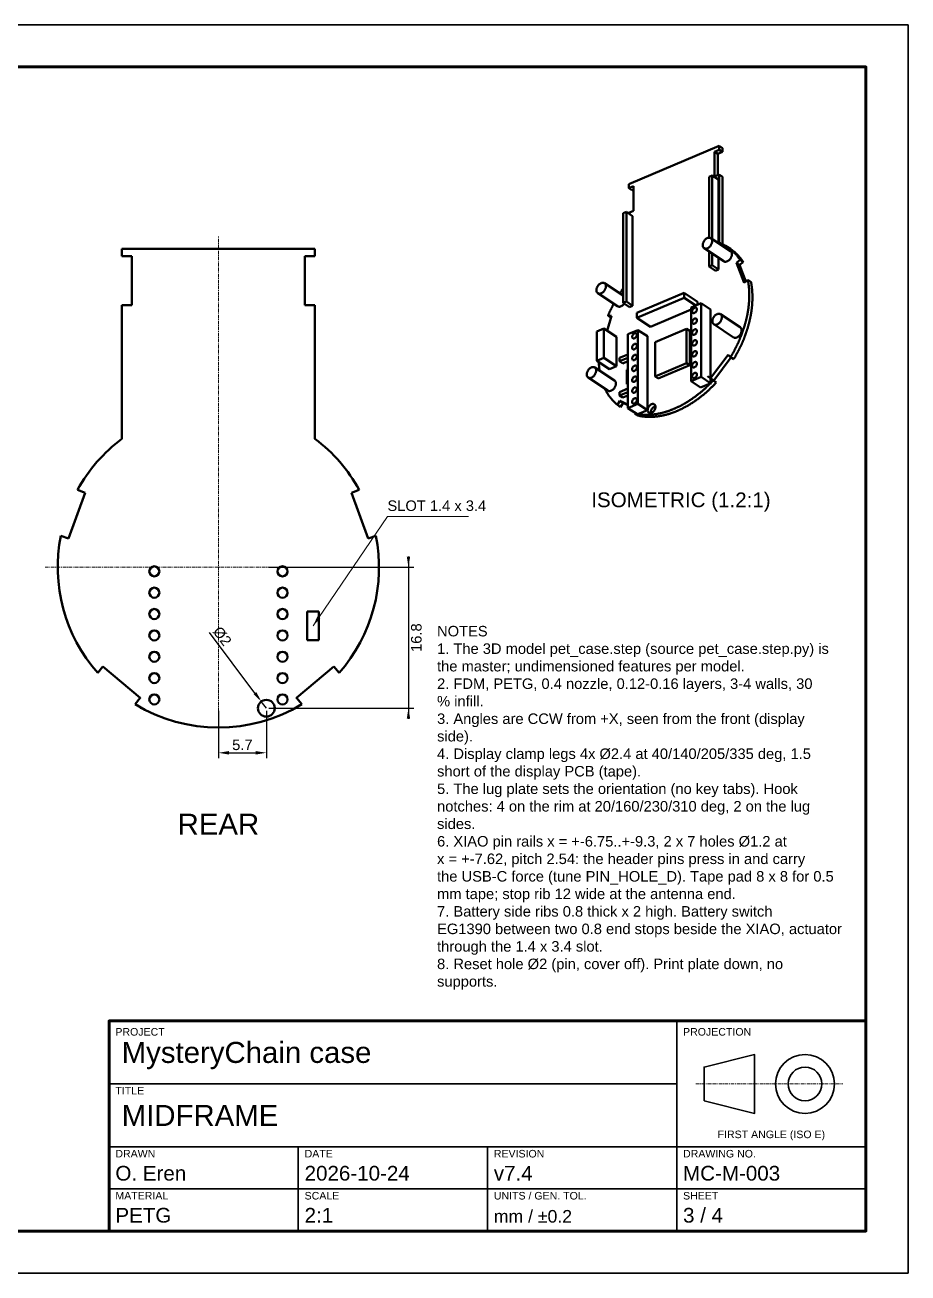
# Model space of a CAD drawing. Header units: millimetres. Extents: x 0 to 900, y 0 to 148.
# Drawn here: x 565 to 670, y 0 to 148.5 of the extents above; entities that cross this region are included whole.
import ezdxf
from ezdxf.enums import TextEntityAlignment as Align

# ---------------------------------------------------------------- set-up
doc = ezdxf.new("R2010")
doc.units = ezdxf.units.MM
doc.header["$LTSCALE"] = 0.125
doc.linetypes.add('CENTER', pattern=[5.08, 3.175, -0.635, 0.635, -0.635])
for name, color, linetype, lineweight in [('CENTER', 7, 'CENTER', 18), ('DIM', 7, 'Continuous', 18), ('FRAME', 7, 'Continuous', 70), ('TEXT', 7, 'Continuous', 25), ('TITLE', 7, 'Continuous', 35), ('VISIBLE', 7, 'Continuous', 50)]:
    doc.layers.add(name, color=color, linetype=linetype, lineweight=lineweight)
doc.styles.add('LiberationSans', font='LiberationSans-Regular.ttf')
doc.dimstyles.new('ISO', dxfattribs={"dimscale": 0.5, "dimtxt": 2.5, "dimasz": 2.5, "dimexe": 1.25, "dimexo": 0.625, "dimtad": 1, "dimdsep": 46, "dimtxsty": 'LiberationSans', "dimcen": 0, "dimazin": 3, "dimtfac": 1, "dimtmove": 0, "dimatfit": 3})

msp = doc.modelspace()

# ---------------------------------------------------------------- linework, layer by layer
at = {"layer": 'CENTER'}
for p, q in [((588, 63.4), (588, 123.38)), ((567.4, 84), (608.6, 84)), ((644.75, 22.5), (662.25, 22.5))]:
    msp.add_line(p, q, dxfattribs=at)
at = {"layer": 'DIM'}
for p, q in [((599.25, 77), (608.1, 90)), ((608.1, 90), (617.725, 90))]:
    msp.add_line(p, q, dxfattribs=at)
msp.add_solid([(599.25, 77), (599.781, 78.151), (600.126, 77.916)], dxfattribs=at)
at = {"layer": 'FRAME'}
for points in [[(465, 5), (665, 5), (665, 143.5), (465, 143.5)], [(575, 5), (665, 5), (665, 30), (575, 30)]]:
    msp.add_lwpolyline(points, close=True, dxfattribs=at)
at = {"layer": 'TITLE'}
for p, q in [((642.5, 15), (642.5, 30)), ((575, 22.5), (642.5, 22.5)), ((575, 15), (665, 15)), ((597.5, 5), (597.5, 15)), ((620, 5), (620, 15)), ((642.5, 5), (642.5, 15)), ((575, 10), (665, 10))]:
    msp.add_line(p, q, dxfattribs=at)
for points in [[(460, 0), (670, 0), (670, 148.5), (460, 148.5)], [(645.75, 20.5), (645.75, 24.5), (651.75, 26), (651.75, 19)]]:
    msp.add_lwpolyline(points, close=True, dxfattribs=at)
for radius in [3.5, 2]:
    msp.add_circle((657.75, 22.5), radius, dxfattribs=at)
at = {"layer": 'VISIBLE'}
for p, q in [((636.797, 129.542), (647.554, 134.102)), ((647.554, 133.644), (647.554, 134.102)), ((647.929, 133.854), (647.554, 134.102)), ((647.929, 133.396), (647.929, 133.854)), ((647.554, 133.644), (646.992, 133.406)), ((646.992, 130.454), (646.992, 133.406)), ((647.367, 133.157), (646.992, 133.406)), ((647.929, 133.396), (647.367, 133.157)), ((647.367, 130.613), (647.367, 133.157)), ((647.929, 133.396), (647.554, 133.644)), ((647.554, 130.692), (646.992, 130.454)), ((647.554, 122.594), (647.554, 130.692)), ((647.929, 130.444), (647.554, 130.692)), ((636.797, 129.084), (636.797, 129.542)), ((636.797, 129.084), (637.359, 129.323)), ((637.359, 129.323), (637.359, 126.371)), ((646.345, 130.434), (646.72, 130.593)), ((646.345, 123.19), (646.345, 130.434)), ((646.72, 123.018), (646.72, 130.593)), ((647.47, 130.097), (646.72, 130.593)), ((647.47, 122.521), (647.47, 130.097)), ((647.929, 122.429), (647.929, 130.444)), ((636.797, 129.084), (637.172, 128.836)), ((637.172, 128.836), (637.359, 128.916)), ((636.131, 126.105), (636.506, 126.264)), ((636.506, 115.578), (636.506, 126.264)), ((637.256, 125.768), (636.506, 126.264)), ((636.797, 126.133), (637.359, 126.371)), ((636.131, 115.419), (636.131, 126.105)), ((636.797, 126.072), (636.797, 126.133)), ((637.256, 115.082), (637.256, 125.768)), ((599.48, 121.88), (576.52, 121.88)), ((576.52, 120.98), (576.52, 121.88)), ((599.48, 120.98), (599.48, 121.88)), ((648.095, 120.38), (645.748, 121.934)), ((648.89, 121.581), (646.543, 123.135)), ((648.878, 121.853), (648.503, 122.101)), ((576.52, 120.98), (577.72, 120.98)), ((577.72, 115.18), (577.72, 120.98)), ((598.28, 120.98), (598.28, 115.18)), ((599.48, 120.98), (598.28, 120.98)), ((646.345, 119.748), (646.345, 121.539)), ((646.72, 119.907), (646.72, 121.29)), ((647.47, 119.411), (647.47, 120.794)), ((650.022, 120.544), (649.591, 120.191)), ((650.397, 120.296), (649.966, 119.943)), ((650.397, 120.296), (650.022, 120.544)), ((646.345, 119.748), (646.72, 119.907)), ((647.095, 119.252), (646.345, 119.748)), ((647.47, 119.411), (646.72, 119.907)), ((647.47, 119.411), (647.095, 119.252)), ((650.521, 117.812), (649.591, 120.191)), ((649.966, 119.943), (649.591, 120.191)), ((650.731, 117.984), (649.966, 119.943)), ((636.131, 116.308), (633.91, 117.78)), ((650.952, 118.165), (650.521, 117.812)), ((651.327, 117.917), (650.952, 118.165)), ((635.461, 115.025), (633.115, 116.579)), ((637.749, 114.246), (643.371, 116.629)), ((637.749, 113.661), (643.371, 116.044)), ((643.371, 116.044), (643.371, 116.629)), ((644.987, 115.559), (643.371, 116.629)), ((644.767, 115.119), (643.371, 116.044)), ((576.52, 115.18), (577.72, 115.18)), ((576.52, 99.265), (576.52, 115.18)), ((599.48, 115.18), (598.28, 115.18)), ((599.48, 99.265), (599.48, 115.18)), ((636.131, 115.419), (636.506, 115.578)), ((636.881, 114.923), (636.131, 115.419)), ((637.256, 115.082), (636.506, 115.578)), ((637.256, 115.082), (636.881, 114.923)), ((644.21, 114.645), (639.364, 112.591)), ((644.21, 114.883), (645.404, 115.389)), ((644.21, 106.11), (644.21, 114.883)), ((644.987, 115.212), (644.987, 115.559)), ((646.533, 114.642), (645.404, 115.389)), ((645.404, 106.617), (645.404, 115.389)), ((646.533, 106.473), (646.533, 114.642)), ((634.759, 113.905), (634.232, 112.107)), ((634.329, 113.893), (634.759, 113.905)), ((634.686, 113.656), (634.329, 113.893)), ((637.749, 113.661), (637.749, 114.246)), ((639.364, 112.591), (637.749, 113.661)), ((649.251, 111.328), (646.905, 112.882)), ((650.046, 112.529), (647.7, 114.083)), ((632.983, 112.011), (633.834, 112.371)), ((632.983, 108.55), (632.983, 112.011)), ((633.834, 108.911), (633.834, 112.371)), ((635.335, 111.377), (633.834, 112.371)), ((635.335, 107.917), (635.335, 111.377)), ((636.69, 111.696), (637.885, 112.202)), ((636.69, 102.923), (636.69, 111.696)), ((637.885, 103.429), (637.885, 112.202)), ((639.013, 111.455), (637.885, 112.202)), ((639.013, 102.682), (639.013, 111.455)), ((639.923, 110.761), (643.671, 112.35)), ((643.671, 108.279), (643.671, 112.35)), ((644.049, 112.099), (643.671, 112.35)), ((644.049, 108.028), (644.049, 112.099)), ((639.923, 106.69), (639.923, 110.761)), ((632.983, 108.55), (633.834, 108.911)), ((634.484, 107.556), (632.983, 108.55)), ((635.335, 107.917), (633.834, 108.911)), ((635.71, 108.89), (636.69, 109.305)), ((635.71, 108.483), (636.69, 108.898)), ((635.71, 108.483), (635.71, 108.89)), ((636.085, 108.234), (635.71, 108.483)), ((636.69, 108.491), (636.085, 108.234)), ((646.533, 106.473), (648.607, 109.243)), ((646.9, 106.215), (648.951, 108.954)), ((648.902, 108.986), (648.607, 109.243)), ((649.277, 108.738), (648.902, 108.986)), ((635.1, 106.194), (632.753, 107.748)), ((635.335, 107.917), (634.484, 107.556)), ((636.69, 107.524), (636.577, 107.476)), ((636.577, 105.746), (636.577, 107.476)), ((636.69, 107.401), (636.577, 107.476)), ((639.923, 106.69), (643.671, 108.279)), ((644.049, 108.028), (640.301, 106.439)), ((644.049, 108.028), (643.671, 108.279)), ((634.304, 104.993), (631.958, 106.547)), ((636.69, 105.794), (636.577, 105.746)), ((640.301, 106.439), (639.923, 106.69)), ((644.21, 106.11), (645.404, 106.617)), ((645.338, 105.363), (644.21, 106.11)), ((646.476, 105.845), (645.338, 105.363)), ((646.57, 105.845), (645.404, 106.617)), ((646.158, 106.722), (646.533, 106.473)), ((646.158, 106.722), (646.158, 106.705)), ((646.9, 106.215), (646.158, 106.707)), ((646.533, 106.457), (646.158, 106.705)), ((646.513, 105.82), (646.476, 105.845)), ((646.513, 105.82), (646.57, 105.845)), ((646.533, 105.904), (646.533, 106.457)), ((646.82, 106.207), (646.533, 106.457)), ((646.57, 105.879), (646.533, 105.904)), ((646.57, 105.845), (646.57, 105.879)), ((647.195, 105.959), (646.82, 106.207)), ((647.195, 105.959), (646.9, 106.215)), ((635.71, 104.819), (636.69, 105.234)), ((635.71, 104.412), (636.69, 104.827)), ((635.71, 104.412), (635.71, 104.819)), ((636.085, 104.163), (635.71, 104.412)), ((636.69, 104.42), (636.085, 104.163)), ((635.449, 103.285), (635.744, 103.791)), ((635.824, 103.036), (635.449, 103.285)), ((635.744, 103.791), (636.69, 103.33)), ((636.119, 103.543), (635.744, 103.791)), ((635.824, 103.036), (636.119, 103.543)), ((636.119, 103.543), (636.69, 103.264)), ((636.69, 102.923), (637.885, 103.429)), ((637.856, 102.151), (636.69, 102.923)), ((639.013, 102.682), (637.875, 102.2)), ((639.013, 102.682), (637.885, 103.429)), ((637.531, 102.27), (637.571, 102.339)), ((637.906, 102.022), (637.531, 102.27)), ((637.856, 102.151), (637.912, 102.175)), ((637.912, 102.175), (637.875, 102.2)), ((570.188, 87.397), (572.171, 92.847)), ((571.252, 93.182), (572.171, 92.847)), ((604.748, 93.182), (603.829, 92.847)), ((603.829, 92.847), (605.812, 87.397)), ((569.268, 87.732), (570.188, 87.397)), ((606.732, 87.732), (605.812, 87.397)), ((598.55, 75.3), (598.55, 78.7)), ((598.55, 78.7), (599.95, 78.7)), ((599.95, 75.3), (599.95, 78.7)), ((598.55, 75.3), (599.95, 75.3)), ((573.644, 71.402), (574.273, 72.152)), ((578.716, 68.424), (574.273, 72.152)), ((601.727, 72.152), (597.284, 68.424)), ((602.356, 71.402), (601.727, 72.152)), ((578.087, 67.674), (578.716, 68.424)), ((578.7, 68.437), (578.7, 68.405)), ((597.913, 67.674), (597.284, 68.424)), ((597.3, 68.437), (597.3, 68.405)), ((578.7, 67.25), (578.7, 67.317)), ((578.821, 67.25), (578.7, 67.25)), ((597.3, 67.25), (597.179, 67.25)), ((597.3, 67.25), (597.3, 67.317))]:
    msp.add_line(p, q, dxfattribs=at)
for points in [[(646.543, 123.135), (646.489, 123.163), (646.431, 123.181), (646.37, 123.189), (646.309, 123.188), (646.249, 123.178), (646.19, 123.162), (646.133, 123.139), (646.078, 123.112), (646.026, 123.08), (645.976, 123.044), (645.928, 123.005), (645.884, 122.963), (645.842, 122.919), (645.802, 122.872), (645.766, 122.823), (645.732, 122.772), (645.701, 122.719), (645.673, 122.664), (645.648, 122.608), (645.627, 122.551), (645.61, 122.492), (645.597, 122.432), (645.588, 122.371), (645.584, 122.31), (645.585, 122.249), (645.593, 122.188), (645.608, 122.129), (645.63, 122.072), (645.661, 122.019), (645.701, 121.972), (645.748, 121.934)], [(645.748, 121.934), (645.803, 121.905), (645.862, 121.887), (645.923, 121.879), (645.985, 121.881), (646.046, 121.891), (646.105, 121.908), (646.163, 121.931), (646.218, 121.959), (646.271, 121.992), (646.321, 122.028), (646.368, 122.068), (646.413, 122.11), (646.455, 122.156), (646.495, 122.203), (646.531, 122.253), (646.565, 122.305), (646.596, 122.359), (646.623, 122.414), (646.647, 122.471), (646.668, 122.529), (646.685, 122.589), (646.697, 122.649), (646.705, 122.711), (646.708, 122.773)], [(646.708, 122.773), (646.706, 122.824), (646.699, 122.876), (646.688, 122.926), (646.671, 122.975), (646.648, 123.022), (646.619, 123.064), (646.584, 123.103), (646.543, 123.135)], [(647.554, 122.594), (647.613, 122.57), (647.671, 122.546), (647.729, 122.521), (647.786, 122.496), (647.844, 122.47), (647.901, 122.443), (647.957, 122.415), (648.014, 122.387), (648.07, 122.358), (648.125, 122.328), (648.18, 122.298), (648.235, 122.266), (648.29, 122.235), (648.344, 122.202), (648.397, 122.169), (648.45, 122.135), (648.503, 122.101)], [(648.503, 122.101), (648.554, 122.067), (648.604, 122.032), (648.653, 121.997), (648.703, 121.962), (648.752, 121.925), (648.8, 121.888), (648.848, 121.851), (648.895, 121.813), (648.942, 121.774), (648.989, 121.735), (649.035, 121.695), (649.081, 121.655), (649.126, 121.614), (649.17, 121.573), (649.215, 121.531), (649.258, 121.488), (649.301, 121.446), (649.344, 121.402), (649.386, 121.358), (649.428, 121.314), (649.469, 121.269), (649.51, 121.224), (649.55, 121.178), (649.589, 121.132), (649.628, 121.085), (649.667, 121.038), (649.705, 120.99), (649.742, 120.942), (649.779, 120.894), (649.815, 120.845), (649.851, 120.796), (649.886, 120.746), (649.921, 120.696), (649.955, 120.646), (649.989, 120.595), (650.022, 120.544)], [(650.397, 120.296), (650.364, 120.347), (650.33, 120.398), (650.296, 120.448), (650.261, 120.498), (650.226, 120.548), (650.19, 120.597), (650.154, 120.646), (650.117, 120.694), (650.079, 120.742), (650.041, 120.79), (650.003, 120.837), (649.964, 120.883), (649.924, 120.93), (649.884, 120.975), (649.844, 121.021), (649.803, 121.066), (649.761, 121.11), (649.719, 121.154), (649.676, 121.197), (649.633, 121.24), (649.589, 121.283), (649.545, 121.325), (649.501, 121.366), (649.455, 121.407), (649.41, 121.447), (649.364, 121.487), (649.317, 121.526), (649.27, 121.565), (649.223, 121.603), (649.175, 121.64), (649.126, 121.677), (649.078, 121.713), (649.028, 121.749), (648.979, 121.784), (648.928, 121.819), (648.878, 121.853)], [(648.095, 120.38), (648.149, 120.351), (648.208, 120.333), (648.27, 120.325), (648.331, 120.327), (648.392, 120.337), (648.452, 120.354), (648.509, 120.377), (648.564, 120.405), (648.617, 120.438), (648.667, 120.474), (648.715, 120.514), (648.759, 120.556), (648.802, 120.602), (648.841, 120.649), (648.878, 120.699), (648.911, 120.751), (648.942, 120.805), (648.97, 120.86), (648.994, 120.917), (649.014, 120.975), (649.031, 121.035), (649.044, 121.095), (649.052, 121.157), (649.054, 121.219)], [(649.054, 121.219), (649.052, 121.27), (649.046, 121.322), (649.034, 121.372), (649.017, 121.421), (648.994, 121.468), (648.965, 121.511), (648.93, 121.549), (648.89, 121.581)], [(633.91, 117.78), (633.856, 117.809), (633.797, 117.827), (633.737, 117.835), (633.675, 117.833), (633.615, 117.823), (633.556, 117.807), (633.499, 117.784), (633.444, 117.757), (633.392, 117.725), (633.342, 117.689), (633.295, 117.65), (633.25, 117.609), (633.208, 117.564), (633.169, 117.517), (633.132, 117.468), (633.098, 117.417), (633.067, 117.364), (633.039, 117.31), (633.015, 117.253), (632.994, 117.196), (632.976, 117.137), (632.963, 117.077), (632.954, 117.017), (632.95, 116.956), (632.952, 116.894), (632.96, 116.834), (632.974, 116.774), (632.997, 116.717), (633.028, 116.664), (633.067, 116.618), (633.115, 116.579)], [(633.115, 116.579), (633.169, 116.55), (633.228, 116.532), (633.29, 116.524), (633.351, 116.526), (633.412, 116.536), (633.472, 116.553), (633.529, 116.576), (633.584, 116.604), (633.637, 116.637), (633.687, 116.673), (633.735, 116.713), (633.779, 116.756), (633.822, 116.801), (633.861, 116.848), (633.898, 116.898), (633.931, 116.95), (633.962, 117.004), (633.99, 117.059), (634.014, 117.116), (634.034, 117.175), (634.051, 117.234), (634.064, 117.295), (634.072, 117.356), (634.074, 117.418)], [(634.074, 117.418), (634.072, 117.47), (634.066, 117.521), (634.054, 117.571), (634.037, 117.62), (634.015, 117.667), (633.986, 117.71), (633.95, 117.748), (633.91, 117.78)], [(650.952, 118.165), (650.963, 118.106), (650.974, 118.047), (650.985, 117.988), (650.995, 117.929), (651.005, 117.869), (651.014, 117.81), (651.023, 117.751), (651.032, 117.691), (651.04, 117.632), (651.048, 117.572), (651.055, 117.513), (651.062, 117.453), (651.069, 117.393), (651.075, 117.334), (651.081, 117.274), (651.086, 117.214), (651.092, 117.154), (651.096, 117.094), (651.101, 117.034), (651.105, 116.974), (651.108, 116.914), (651.111, 116.854), (651.114, 116.794), (651.117, 116.734), (651.119, 116.674), (651.121, 116.614), (651.122, 116.554), (651.123, 116.494), (651.124, 116.434), (651.124, 116.374), (651.124, 116.314), (651.124, 116.254), (651.123, 116.194), (651.122, 116.134), (651.121, 116.074), (651.119, 116.014), (651.117, 115.954), (651.115, 115.894), (651.112, 115.834), (651.109, 115.774), (651.106, 115.714), (651.102, 115.654), (651.099, 115.594), (651.094, 115.534), (651.09, 115.474), (651.085, 115.414), (651.08, 115.354), (651.074, 115.295), (651.069, 115.235), (651.063, 115.175), (651.056, 115.115), (651.05, 115.056), (651.043, 114.996), (651.035, 114.936), (651.028, 114.877), (651.02, 114.817), (651.012, 114.758), (651.004, 114.698), (650.995, 114.639), (650.986, 114.579), (650.977, 114.52), (650.967, 114.461), (650.958, 114.402), (650.947, 114.342), (650.937, 114.283), (650.927, 114.224), (650.916, 114.165), (650.905, 114.106), (650.893, 114.047), (650.881, 113.988), (650.87, 113.929), (650.857, 113.87), (650.845, 113.812), (650.832, 113.753), (650.819, 113.694), (650.806, 113.636), (650.793, 113.577), (650.779, 113.519), (650.765, 113.46), (650.751, 113.402), (650.736, 113.344), (650.721, 113.285), (650.706, 113.227), (650.691, 113.169), (650.676, 113.111), (650.66, 113.053), (650.644, 112.995), (650.628, 112.937), (650.612, 112.88), (650.595, 112.822), (650.578, 112.764), (650.561, 112.707), (650.544, 112.649), (650.526, 112.592), (650.508, 112.534), (650.49, 112.477), (650.472, 112.42), (650.453, 112.363), (650.435, 112.306), (650.416, 112.249), (650.397, 112.192), (650.377, 112.135), (650.358, 112.078), (650.338, 112.021), (650.318, 111.965), (650.297, 111.908), (650.277, 111.852), (650.256, 111.796), (650.235, 111.739), (650.214, 111.683), (650.193, 111.627), (650.171, 111.571), (650.149, 111.515), (650.127, 111.459), (650.105, 111.403), (650.083, 111.347), (650.06, 111.292), (650.037, 111.236), (650.014, 111.181), (649.991, 111.125), (649.968, 111.07), (649.944, 111.015), (649.92, 110.96), (649.896, 110.905), (649.872, 110.85), (649.848, 110.795), (649.823, 110.74), (649.798, 110.685), (649.773, 110.631), (649.748, 110.576), (649.722, 110.522), (649.697, 110.468), (649.671, 110.413), (649.645, 110.359), (649.619, 110.305), (649.592, 110.251), (649.566, 110.197), (649.539, 110.144), (649.512, 110.09), (649.485, 110.036), (649.457, 109.983), (649.43, 109.93), (649.402, 109.876), (649.374, 109.823), (649.346, 109.77), (649.317, 109.717), (649.289, 109.664), (649.26, 109.612), (649.231, 109.559), (649.202, 109.506), (649.173, 109.454), (649.144, 109.402), (649.114, 109.349), (649.084, 109.297), (649.054, 109.245), (649.024, 109.193), (648.994, 109.141), (648.963, 109.09), (648.933, 109.038), (648.902, 108.986)], [(649.277, 108.738), (649.307, 108.79), (649.338, 108.841), (649.369, 108.893), (649.399, 108.945), (649.429, 108.997), (649.459, 109.049), (649.489, 109.101), (649.518, 109.153), (649.548, 109.206), (649.577, 109.258), (649.606, 109.311), (649.635, 109.363), (649.664, 109.416), (649.692, 109.469), (649.721, 109.522), (649.749, 109.575), (649.777, 109.628), (649.804, 109.681), (649.832, 109.735), (649.859, 109.788), (649.887, 109.842), (649.914, 109.895), (649.94, 109.949), (649.967, 110.003), (649.993, 110.057), (650.02, 110.111), (650.046, 110.165), (650.071, 110.219), (650.097, 110.274), (650.123, 110.328), (650.148, 110.383), (650.173, 110.437), (650.198, 110.492), (650.222, 110.547), (650.247, 110.601), (650.271, 110.656), (650.295, 110.711), (650.319, 110.767), (650.343, 110.822), (650.366, 110.877), (650.389, 110.932), (650.412, 110.988), (650.435, 111.044), (650.458, 111.099), (650.48, 111.155), (650.502, 111.211), (650.524, 111.267), (650.546, 111.323), (650.568, 111.379), (650.589, 111.435), (650.61, 111.491), (650.631, 111.547), (650.652, 111.604), (650.672, 111.66), (650.692, 111.717), (650.713, 111.773), (650.732, 111.83), (650.752, 111.887), (650.771, 111.944), (650.791, 112), (650.81, 112.057), (650.828, 112.115), (650.847, 112.172), (650.865, 112.229), (650.883, 112.286), (650.901, 112.344), (650.918, 112.401), (650.936, 112.458), (650.953, 112.516), (650.97, 112.574), (650.986, 112.631), (651.003, 112.689), (651.019, 112.747), (651.035, 112.805), (651.051, 112.863), (651.066, 112.921), (651.081, 112.979), (651.096, 113.037), (651.111, 113.095), (651.125, 113.154), (651.14, 113.212), (651.154, 113.27), (651.167, 113.329), (651.181, 113.387), (651.194, 113.446), (651.207, 113.505), (651.22, 113.563), (651.232, 113.622), (651.244, 113.681), (651.256, 113.74), (651.268, 113.799), (651.279, 113.858), (651.291, 113.917), (651.301, 113.976), (651.312, 114.035), (651.322, 114.094), (651.332, 114.153), (651.342, 114.213), (651.352, 114.272), (651.361, 114.331), (651.37, 114.391), (651.378, 114.45), (651.387, 114.51), (651.395, 114.569), (651.403, 114.629), (651.41, 114.688), (651.418, 114.748), (651.424, 114.807), (651.431, 114.867), (651.437, 114.927), (651.443, 114.987), (651.449, 115.046), (651.455, 115.106), (651.46, 115.166), (651.465, 115.226), (651.469, 115.286), (651.473, 115.346), (651.477, 115.406), (651.481, 115.466), (651.484, 115.526), (651.487, 115.586), (651.49, 115.646), (651.492, 115.706), (651.494, 115.766), (651.496, 115.826), (651.497, 115.886), (651.498, 115.946), (651.499, 116.006), (651.499, 116.066), (651.499, 116.126), (651.499, 116.186), (651.498, 116.246), (651.497, 116.306), (651.495, 116.366), (651.494, 116.426), (651.491, 116.486), (651.489, 116.546), (651.486, 116.606), (651.483, 116.666), (651.479, 116.726), (651.475, 116.786), (651.471, 116.846), (651.466, 116.906), (651.461, 116.966), (651.456, 117.025), (651.45, 117.085), (651.444, 117.145), (651.437, 117.205), (651.43, 117.264), (651.423, 117.324), (651.415, 117.384), (651.407, 117.443), (651.398, 117.502), (651.389, 117.562), (651.38, 117.621), (651.37, 117.68), (651.36, 117.74), (651.349, 117.799), (651.338, 117.858), (651.327, 117.917)], [(635.738, 116.569), (635.773, 116.623), (635.808, 116.676), (635.843, 116.73), (635.878, 116.783), (635.914, 116.836), (635.95, 116.889), (635.986, 116.942), (636.022, 116.995), (636.058, 117.047), (636.095, 117.1), (636.131, 117.152)], [(634.329, 113.893), (634.352, 113.949), (634.376, 114.005), (634.4, 114.061), (634.424, 114.117), (634.448, 114.173), (634.473, 114.229), (634.498, 114.285), (634.523, 114.34), (634.548, 114.396), (634.573, 114.452), (634.599, 114.507), (634.625, 114.562), (634.651, 114.617), (634.677, 114.672), (634.703, 114.727), (634.73, 114.782), (634.757, 114.837), (634.784, 114.892), (634.811, 114.946), (634.838, 115.001), (634.866, 115.055), (634.894, 115.11), (634.922, 115.164), (634.95, 115.218), (634.979, 115.272), (635.007, 115.326)], [(635.461, 115.025), (635.516, 114.996), (635.575, 114.978), (635.636, 114.971), (635.698, 114.972), (635.759, 114.982), (635.818, 114.999), (635.876, 115.022), (635.931, 115.051), (635.983, 115.083), (636.034, 115.119), (636.081, 115.159), (636.126, 115.202), (636.168, 115.247), (636.208, 115.295), (636.244, 115.345)], [(644.816, 114.847), (644.758, 114.871), (644.695, 114.873), (644.633, 114.859), (644.576, 114.832), (644.524, 114.796), (644.478, 114.753), (644.437, 114.704), (644.402, 114.652), (644.373, 114.595), (644.352, 114.536), (644.339, 114.474), (644.337, 114.411), (644.347, 114.348), (644.374, 114.291), (644.419, 114.247)], [(644.419, 114.247), (644.475, 114.223), (644.537, 114.22), (644.597, 114.234), (644.653, 114.259), (644.705, 114.294), (644.751, 114.335), (644.792, 114.381), (644.827, 114.432), (644.856, 114.487), (644.878, 114.544), (644.893, 114.605), (644.898, 114.666)], [(644.898, 114.666), (644.897, 114.692), (644.894, 114.718), (644.888, 114.743), (644.88, 114.767), (644.868, 114.791), (644.854, 114.812), (644.836, 114.831), (644.816, 114.847)], [(644.816, 113.555), (644.758, 113.578), (644.695, 113.581), (644.633, 113.566), (644.576, 113.539), (644.524, 113.503), (644.478, 113.46), (644.437, 113.412), (644.402, 113.359), (644.373, 113.303), (644.352, 113.243), (644.339, 113.181), (644.337, 113.118), (644.347, 113.056), (644.374, 112.999), (644.419, 112.954)], [(644.419, 112.954), (644.475, 112.931), (644.537, 112.928), (644.597, 112.941), (644.653, 112.967), (644.705, 113.001), (644.751, 113.042), (644.792, 113.089), (644.827, 113.14), (644.856, 113.194), (644.878, 113.252), (644.893, 113.312), (644.898, 113.374)], [(644.898, 113.374), (644.897, 113.399), (644.894, 113.425), (644.888, 113.45), (644.88, 113.475), (644.868, 113.498), (644.854, 113.52), (644.836, 113.539), (644.816, 113.555)], [(647.7, 114.083), (647.646, 114.112), (647.588, 114.13), (647.527, 114.138), (647.466, 114.136), (647.405, 114.127), (647.346, 114.11), (647.289, 114.087), (647.234, 114.06), (647.182, 114.028), (647.132, 113.993), (647.085, 113.954), (647.04, 113.912), (646.998, 113.867), (646.959, 113.82), (646.922, 113.771), (646.888, 113.72), (646.857, 113.667), (646.83, 113.613), (646.805, 113.557), (646.784, 113.499), (646.767, 113.44), (646.753, 113.38), (646.744, 113.32), (646.74, 113.259), (646.742, 113.197), (646.75, 113.137), (646.764, 113.077), (646.787, 113.02), (646.818, 112.968), (646.857, 112.921), (646.905, 112.882)], [(646.905, 112.882), (646.959, 112.853), (647.019, 112.835), (647.08, 112.828), (647.142, 112.829), (647.203, 112.839), (647.262, 112.856), (647.319, 112.879), (647.375, 112.908), (647.427, 112.94), (647.477, 112.976), (647.525, 113.016), (647.57, 113.059), (647.612, 113.104), (647.651, 113.152), (647.688, 113.201), (647.722, 113.253), (647.752, 113.307), (647.78, 113.362), (647.804, 113.419), (647.825, 113.478), (647.841, 113.537), (647.854, 113.598), (647.862, 113.659), (647.865, 113.721)], [(647.865, 113.721), (647.863, 113.773), (647.856, 113.824), (647.844, 113.875), (647.828, 113.923), (647.805, 113.97), (647.776, 114.013), (647.741, 114.051), (647.7, 114.083)], [(637.676, 111.821), (637.618, 111.845), (637.555, 111.847), (637.493, 111.832), (637.436, 111.805), (637.384, 111.769), (637.337, 111.726), (637.297, 111.678), (637.262, 111.625), (637.233, 111.569), (637.212, 111.509), (637.199, 111.447), (637.196, 111.384), (637.207, 111.322), (637.234, 111.265), (637.278, 111.22)], [(637.278, 111.22), (637.335, 111.197), (637.397, 111.194), (637.457, 111.207), (637.513, 111.233), (637.565, 111.267), (637.611, 111.309), (637.651, 111.355), (637.687, 111.406), (637.716, 111.46), (637.738, 111.518), (637.753, 111.578), (637.758, 111.64)], [(637.758, 111.64), (637.757, 111.666), (637.754, 111.691), (637.748, 111.717), (637.74, 111.741), (637.728, 111.764), (637.714, 111.786), (637.696, 111.805), (637.676, 111.821)], [(644.816, 112.262), (644.758, 112.286), (644.695, 112.288), (644.633, 112.274), (644.576, 112.247), (644.524, 112.211), (644.478, 112.168), (644.437, 112.119), (644.402, 112.067), (644.373, 112.01), (644.352, 111.951), (644.339, 111.889), (644.337, 111.825), (644.347, 111.763), (644.374, 111.706), (644.419, 111.662)], [(644.419, 111.662), (644.475, 111.638), (644.537, 111.635), (644.597, 111.649), (644.653, 111.674), (644.705, 111.709), (644.751, 111.75), (644.792, 111.796), (644.827, 111.847), (644.856, 111.902), (644.878, 111.959), (644.893, 112.019), (644.898, 112.081)], [(644.898, 112.081), (644.897, 112.107), (644.894, 112.133), (644.888, 112.158), (644.88, 112.182), (644.868, 112.206), (644.854, 112.227), (644.836, 112.246), (644.816, 112.262)], [(649.251, 111.328), (649.306, 111.299), (649.365, 111.281), (649.426, 111.274), (649.488, 111.275), (649.549, 111.285), (649.608, 111.303), (649.666, 111.326), (649.721, 111.354), (649.774, 111.386), (649.824, 111.422), (649.871, 111.462), (649.916, 111.505), (649.958, 111.55), (649.998, 111.598), (650.034, 111.648), (650.068, 111.699), (650.099, 111.753), (650.126, 111.808), (650.15, 111.865), (650.171, 111.924), (650.188, 111.983), (650.2, 112.044), (650.208, 112.105), (650.211, 112.167)], [(650.211, 112.167), (650.209, 112.219), (650.202, 112.27), (650.191, 112.321), (650.174, 112.37), (650.151, 112.416), (650.122, 112.459), (650.087, 112.497), (650.046, 112.529)], [(637.676, 110.528), (637.618, 110.552), (637.555, 110.554), (637.493, 110.54), (637.436, 110.513), (637.384, 110.477), (637.337, 110.434), (637.297, 110.386), (637.262, 110.333), (637.233, 110.276), (637.212, 110.217), (637.199, 110.155), (637.196, 110.092), (637.207, 110.029), (637.234, 109.972), (637.278, 109.928)], [(637.278, 109.928), (637.335, 109.904), (637.397, 109.901), (637.457, 109.915), (637.513, 109.941), (637.565, 109.975), (637.611, 110.016), (637.651, 110.062), (637.687, 110.113), (637.716, 110.168), (637.738, 110.226), (637.753, 110.286), (637.758, 110.347)], [(637.758, 110.347), (637.757, 110.373), (637.754, 110.399), (637.748, 110.424), (637.74, 110.448), (637.728, 110.472), (637.714, 110.493), (637.696, 110.512), (637.676, 110.528)], [(644.816, 110.97), (644.758, 110.993), (644.695, 110.996), (644.633, 110.981), (644.576, 110.954), (644.524, 110.918), (644.478, 110.875), (644.437, 110.827), (644.402, 110.774), (644.373, 110.718), (644.352, 110.658), (644.339, 110.596), (644.337, 110.533), (644.347, 110.471), (644.374, 110.414), (644.419, 110.369)], [(644.419, 110.369), (644.475, 110.346), (644.537, 110.343), (644.597, 110.356), (644.653, 110.382), (644.705, 110.416), (644.751, 110.457), (644.792, 110.504), (644.827, 110.555), (644.856, 110.609), (644.878, 110.667), (644.893, 110.727), (644.898, 110.789)], [(644.898, 110.789), (644.897, 110.814), (644.894, 110.84), (644.888, 110.865), (644.88, 110.89), (644.868, 110.913), (644.854, 110.934), (644.836, 110.954), (644.816, 110.97)], [(637.676, 109.236), (637.618, 109.259), (637.555, 109.262), (637.493, 109.247), (637.436, 109.22), (637.384, 109.184), (637.337, 109.141), (637.297, 109.093), (637.262, 109.04), (637.233, 108.984), (637.212, 108.924), (637.199, 108.862), (637.196, 108.799), (637.207, 108.737), (637.234, 108.68), (637.278, 108.635)], [(637.278, 108.635), (637.335, 108.612), (637.397, 108.609), (637.457, 108.622), (637.513, 108.648), (637.565, 108.682), (637.611, 108.723), (637.651, 108.77), (637.687, 108.821), (637.716, 108.875), (637.738, 108.933), (637.753, 108.993), (637.758, 109.055)], [(637.758, 109.055), (637.757, 109.081), (637.754, 109.106), (637.748, 109.131), (637.74, 109.156), (637.728, 109.179), (637.714, 109.201), (637.696, 109.22), (637.676, 109.236)], [(644.816, 109.677), (644.758, 109.701), (644.695, 109.703), (644.633, 109.688), (644.576, 109.661), (644.524, 109.625), (644.478, 109.583), (644.437, 109.534), (644.402, 109.482), (644.373, 109.425), (644.352, 109.366), (644.339, 109.304), (644.337, 109.24), (644.347, 109.178), (644.374, 109.121), (644.419, 109.077)], [(644.816, 108.384), (644.758, 108.408), (644.695, 108.411), (644.633, 108.396), (644.576, 108.369), (644.524, 108.333), (644.478, 108.29), (644.437, 108.242), (644.402, 108.189), (644.373, 108.133), (644.352, 108.073), (644.339, 108.011), (644.337, 107.948), (644.347, 107.886), (644.374, 107.828), (644.419, 107.784)], [(644.419, 109.077), (644.475, 109.053), (644.537, 109.05), (644.597, 109.064), (644.653, 109.089), (644.705, 109.124), (644.751, 109.165), (644.792, 109.211), (644.827, 109.262), (644.856, 109.317), (644.878, 109.374), (644.893, 109.434), (644.898, 109.496)], [(644.898, 109.496), (644.897, 109.522), (644.894, 109.548), (644.888, 109.573), (644.88, 109.597), (644.868, 109.62), (644.854, 109.642), (644.836, 109.661), (644.816, 109.677)], [(632.753, 107.748), (632.699, 107.776), (632.641, 107.795), (632.58, 107.802), (632.519, 107.801), (632.458, 107.791), (632.399, 107.775), (632.342, 107.752), (632.288, 107.725), (632.235, 107.693), (632.186, 107.657), (632.138, 107.618), (632.094, 107.577), (632.051, 107.532), (632.012, 107.485), (631.975, 107.436), (631.942, 107.385), (631.911, 107.332), (631.883, 107.277), (631.858, 107.221), (631.837, 107.164), (631.82, 107.105), (631.806, 107.045), (631.798, 106.985), (631.794, 106.924), (631.795, 106.862), (631.803, 106.802), (631.818, 106.742), (631.84, 106.685), (631.871, 106.632), (631.911, 106.586), (631.958, 106.547)], [(631.958, 106.547), (632.013, 106.518), (632.072, 106.5), (632.133, 106.492), (632.195, 106.494), (632.256, 106.504), (632.315, 106.521), (632.373, 106.544), (632.428, 106.572), (632.48, 106.605), (632.531, 106.641), (632.578, 106.681), (632.623, 106.723), (632.665, 106.769), (632.704, 106.816), (632.741, 106.866), (632.775, 106.918), (632.806, 106.972), (632.833, 107.027), (632.857, 107.084), (632.878, 107.142), (632.895, 107.202), (632.907, 107.263), (632.915, 107.324), (632.918, 107.386)], [(632.918, 107.386), (632.916, 107.437), (632.909, 107.489), (632.898, 107.539), (632.881, 107.588), (632.858, 107.635), (632.829, 107.678), (632.794, 107.716), (632.753, 107.748)], [(633.323, 107.37), (633.314, 107.433), (633.306, 107.496), (633.298, 107.56), (633.29, 107.623), (633.283, 107.686), (633.277, 107.749), (633.27, 107.813), (633.264, 107.876), (633.259, 107.94), (633.254, 108.003), (633.25, 108.067), (633.246, 108.13), (633.242, 108.194), (633.239, 108.258), (633.236, 108.321), (633.233, 108.385)], [(637.676, 107.943), (637.618, 107.967), (637.555, 107.969), (637.493, 107.955), (637.436, 107.928), (637.384, 107.892), (637.337, 107.849), (637.297, 107.8), (637.262, 107.748), (637.233, 107.691), (637.212, 107.632), (637.199, 107.57), (637.196, 107.507), (637.207, 107.444), (637.234, 107.387), (637.278, 107.343)], [(637.278, 107.343), (637.335, 107.319), (637.397, 107.316), (637.457, 107.33), (637.513, 107.355), (637.565, 107.39), (637.611, 107.431), (637.651, 107.477), (637.687, 107.528), (637.716, 107.583), (637.738, 107.64), (637.753, 107.701), (637.758, 107.762)], [(637.758, 107.762), (637.757, 107.788), (637.754, 107.814), (637.748, 107.839), (637.74, 107.863), (637.728, 107.887), (637.714, 107.908), (637.696, 107.927), (637.676, 107.943)], [(644.816, 107.092), (644.758, 107.116), (644.695, 107.118), (644.633, 107.103), (644.576, 107.076), (644.524, 107.04), (644.478, 106.998), (644.437, 106.949), (644.402, 106.897), (644.373, 106.84), (644.352, 106.78), (644.339, 106.719), (644.337, 106.655), (644.347, 106.593), (644.374, 106.536), (644.419, 106.492)], [(644.419, 107.784), (644.475, 107.761), (644.537, 107.758), (644.597, 107.771), (644.653, 107.797), (644.705, 107.831), (644.751, 107.872), (644.792, 107.919), (644.827, 107.97), (644.856, 108.024), (644.878, 108.082), (644.893, 108.142), (644.898, 108.203)], [(644.898, 108.203), (644.897, 108.229), (644.894, 108.255), (644.888, 108.28), (644.88, 108.305), (644.868, 108.328), (644.854, 108.349), (644.836, 108.368), (644.816, 108.384)], [(644.898, 106.911), (644.897, 106.937), (644.894, 106.963), (644.888, 106.988), (644.88, 107.012), (644.868, 107.035), (644.854, 107.057), (644.836, 107.076), (644.816, 107.092)], [(634.304, 104.993), (634.359, 104.964), (634.418, 104.946), (634.479, 104.938), (634.541, 104.94), (634.602, 104.95), (634.662, 104.967), (634.719, 104.99), (634.774, 105.018), (634.827, 105.051), (634.877, 105.087), (634.924, 105.127), (634.969, 105.17), (635.011, 105.215), (635.051, 105.262), (635.087, 105.312), (635.121, 105.364), (635.152, 105.418), (635.179, 105.473), (635.204, 105.53), (635.224, 105.589), (635.241, 105.648), (635.254, 105.709), (635.261, 105.77), (635.264, 105.832)], [(635.264, 105.832), (635.262, 105.884), (635.256, 105.935), (635.244, 105.985), (635.227, 106.034), (635.204, 106.081), (635.175, 106.124), (635.14, 106.162), (635.1, 106.194)], [(637.676, 106.651), (637.618, 106.674), (637.555, 106.677), (637.493, 106.662), (637.436, 106.635), (637.384, 106.599), (637.337, 106.556), (637.297, 106.508), (637.262, 106.455), (637.233, 106.399), (637.212, 106.339), (637.199, 106.277), (637.196, 106.214), (637.207, 106.152), (637.234, 106.095), (637.278, 106.05)], [(637.278, 106.05), (637.335, 106.027), (637.397, 106.024), (637.457, 106.037), (637.513, 106.063), (637.565, 106.097), (637.611, 106.138), (637.651, 106.185), (637.687, 106.236), (637.716, 106.29), (637.738, 106.348), (637.753, 106.408), (637.758, 106.47)], [(637.758, 106.47), (637.757, 106.495), (637.754, 106.521), (637.748, 106.546), (637.74, 106.571), (637.728, 106.594), (637.714, 106.616), (637.696, 106.635), (637.676, 106.651)], [(646.476, 105.845), (646.434, 105.802), (646.391, 105.76), (646.349, 105.717), (646.306, 105.675), (646.263, 105.632), (646.22, 105.59), (646.177, 105.548), (646.133, 105.507), (646.09, 105.465), (646.046, 105.424), (646.002, 105.382), (645.958, 105.341), (645.914, 105.3), (645.87, 105.26), (645.825, 105.219), (645.781, 105.179), (645.736, 105.138), (645.691, 105.098), (645.646, 105.058), (645.601, 105.019), (645.555, 104.979), (645.51, 104.94), (645.464, 104.901), (645.418, 104.862), (645.372, 104.823), (645.326, 104.784), (645.28, 104.746), (645.233, 104.708), (645.186, 104.67), (645.14, 104.632), (645.093, 104.594), (645.045, 104.557), (644.998, 104.519), (644.951, 104.482), (644.903, 104.445), (644.855, 104.409), (644.808, 104.372), (644.759, 104.336), (644.711, 104.3), (644.663, 104.264), (644.614, 104.228), (644.566, 104.193), (644.517, 104.158), (644.468, 104.123), (644.419, 104.088), (644.37, 104.053), (644.32, 104.019), (644.271, 103.985), (644.221, 103.951), (644.171, 103.917), (644.121, 103.884), (644.071, 103.851), (644.02, 103.817), (643.97, 103.785), (643.919, 103.752), (643.868, 103.72), (643.817, 103.688), (643.766, 103.656), (643.715, 103.624), (643.664, 103.593), (643.612, 103.562), (643.561, 103.531), (643.509, 103.5), (643.457, 103.47), (643.405, 103.44), (643.352, 103.41), (643.3, 103.38), (643.247, 103.351), (643.195, 103.322), (643.142, 103.293), (643.089, 103.265), (643.036, 103.236), (642.982, 103.208), (642.929, 103.181), (642.875, 103.153), (642.822, 103.126), (642.768, 103.099), (642.714, 103.072), (642.66, 103.046), (642.605, 103.02), (642.551, 102.994), (642.496, 102.969), (642.442, 102.944), (642.387, 102.919), (642.332, 102.894), (642.277, 102.87), (642.221, 102.846), (642.166, 102.823), (642.111, 102.799), (642.055, 102.776), (641.999, 102.754), (641.943, 102.732), (641.887, 102.71), (641.831, 102.688), (641.775, 102.667), (641.718, 102.646), (641.662, 102.625), (641.605, 102.605), (641.548, 102.585), (641.491, 102.565), (641.434, 102.546), (641.377, 102.527), (641.32, 102.509), (641.262, 102.49), (641.205, 102.473), (641.147, 102.455), (641.089, 102.438), (641.032, 102.422), (640.974, 102.405), (640.916, 102.39), (640.857, 102.374), (640.799, 102.359), (640.741, 102.344), (640.682, 102.33), (640.624, 102.316), (640.565, 102.303), (640.506, 102.29), (640.447, 102.277), (640.388, 102.265), (640.329, 102.253), (640.27, 102.242), (640.211, 102.231), (640.152, 102.221), (640.092, 102.211), (640.033, 102.201), (639.973, 102.192), (639.914, 102.184), (639.854, 102.176), (639.794, 102.168), (639.735, 102.161), (639.675, 102.154), (639.615, 102.148), (639.555, 102.142), (639.495, 102.137), (639.435, 102.132), (639.375, 102.128), (639.315, 102.124), (639.255, 102.121), (639.195, 102.118), (639.134, 102.116), (639.074, 102.115), (639.014, 102.113), (638.954, 102.113), (638.894, 102.113), (638.833, 102.113), (638.773, 102.115), (638.713, 102.116), (638.653, 102.118), (638.593, 102.121), (638.533, 102.124), (638.473, 102.128), (638.412, 102.133), (638.352, 102.138), (638.293, 102.144), (638.233, 102.15), (638.173, 102.157), (638.113, 102.164), (638.053, 102.172), (637.994, 102.181), (637.934, 102.19), (637.875, 102.2)], [(637.906, 102.022), (637.964, 102.008), (638.023, 101.995), (638.082, 101.983), (638.141, 101.971), (638.201, 101.96), (638.26, 101.95), (638.319, 101.94), (638.379, 101.931), (638.438, 101.922), (638.498, 101.915), (638.558, 101.907), (638.618, 101.9), (638.678, 101.894), (638.738, 101.889), (638.798, 101.884), (638.858, 101.879), (638.918, 101.876), (638.978, 101.872), (639.038, 101.87), (639.099, 101.868), (639.159, 101.866), (639.219, 101.865), (639.279, 101.865), (639.34, 101.865), (639.4, 101.865), (639.46, 101.867), (639.52, 101.868), (639.58, 101.871), (639.641, 101.873), (639.701, 101.877), (639.761, 101.88), (639.821, 101.885), (639.881, 101.89), (639.941, 101.895), (640.001, 101.901), (640.061, 101.907), (640.121, 101.914), (640.181, 101.921), (640.24, 101.929), (640.3, 101.937), (640.36, 101.946), (640.419, 101.955), (640.479, 101.964), (640.538, 101.975), (640.597, 101.985), (640.657, 101.996), (640.716, 102.007), (640.775, 102.019), (640.834, 102.031), (640.893, 102.044), (640.952, 102.057), (641.01, 102.071), (641.069, 102.085), (641.127, 102.099), (641.186, 102.114), (641.244, 102.129), (641.302, 102.145), (641.36, 102.16), (641.418, 102.177), (641.476, 102.194), (641.534, 102.211), (641.592, 102.228), (641.649, 102.246), (641.707, 102.264), (641.764, 102.283), (641.821, 102.302), (641.878, 102.321), (641.935, 102.341), (641.992, 102.361), (642.049, 102.381), (642.105, 102.402), (642.162, 102.423), (642.218, 102.444), (642.274, 102.466), (642.33, 102.488), (642.386, 102.511), (642.442, 102.533), (642.498, 102.556), (642.553, 102.58), (642.609, 102.603), (642.664, 102.627), (642.719, 102.652), (642.774, 102.676), (642.829, 102.701), (642.884, 102.727), (642.938, 102.752), (642.993, 102.778), (643.047, 102.804), (643.101, 102.83), (643.155, 102.857), (643.209, 102.884), (643.263, 102.911), (643.316, 102.939), (643.37, 102.967), (643.423, 102.995), (643.476, 103.023), (643.529, 103.052), (643.582, 103.081), (643.635, 103.11), (643.687, 103.139), (643.74, 103.169), (643.792, 103.199), (643.844, 103.229), (643.896, 103.259), (643.948, 103.29), (644, 103.321), (644.051, 103.352), (644.103, 103.384), (644.154, 103.415), (644.205, 103.447), (644.256, 103.48), (644.307, 103.512), (644.357, 103.545), (644.408, 103.577), (644.458, 103.611), (644.508, 103.644), (644.558, 103.677), (644.608, 103.711), (644.658, 103.745), (644.707, 103.779), (644.757, 103.814), (644.806, 103.849), (644.855, 103.883), (644.904, 103.919), (644.953, 103.954), (645.002, 103.989), (645.05, 104.025), (645.099, 104.061), (645.147, 104.097), (645.195, 104.134), (645.243, 104.17), (645.29, 104.207), (645.338, 104.244), (645.386, 104.281), (645.433, 104.318), (645.48, 104.356), (645.527, 104.394), (645.574, 104.432), (645.62, 104.47), (645.667, 104.508), (645.713, 104.546), (645.759, 104.585), (645.805, 104.624), (645.851, 104.663), (645.897, 104.702), (645.943, 104.742), (645.988, 104.781), (646.033, 104.821), (646.078, 104.861), (646.123, 104.901), (646.168, 104.942), (646.213, 104.982), (646.257, 105.023), (646.301, 105.064), (646.345, 105.105), (646.389, 105.146), (646.433, 105.187), (646.477, 105.229), (646.52, 105.27), (646.564, 105.312), (646.607, 105.354), (646.65, 105.396), (646.693, 105.439), (646.736, 105.481), (646.778, 105.524), (646.821, 105.566), (646.863, 105.609), (646.905, 105.653), (646.947, 105.696), (646.989, 105.739), (647.03, 105.783), (647.072, 105.827), (647.113, 105.871), (647.154, 105.915), (647.195, 105.959)], [(644.419, 106.492), (644.475, 106.468), (644.537, 106.465), (644.597, 106.479), (644.653, 106.504), (644.705, 106.539), (644.751, 106.58), (644.792, 106.626), (644.827, 106.677), (644.856, 106.732), (644.878, 106.789), (644.893, 106.849), (644.898, 106.911)], [(646.82, 106.207), (646.785, 106.169), (646.749, 106.13), (646.713, 106.092), (646.677, 106.054), (646.641, 106.016), (646.605, 105.979), (646.569, 105.941), (646.533, 105.904)], [(635.449, 103.285), (635.403, 103.323), (635.356, 103.362), (635.311, 103.401), (635.266, 103.441), (635.221, 103.482), (635.177, 103.523), (635.133, 103.564), (635.09, 103.606), (635.047, 103.649), (635.005, 103.692), (634.963, 103.735), (634.922, 103.779), (634.881, 103.824), (634.841, 103.869), (634.801, 103.914), (634.762, 103.96), (634.724, 104.006), (634.685, 104.053), (634.648, 104.1), (634.611, 104.147), (634.574, 104.195), (634.538, 104.244), (634.502, 104.292), (634.467, 104.341), (634.433, 104.391), (634.399, 104.441), (634.366, 104.491), (634.333, 104.541), (634.3, 104.592), (634.268, 104.643), (634.237, 104.695), (634.206, 104.747), (634.176, 104.799), (634.146, 104.851), (634.117, 104.904), (634.088, 104.957), (634.06, 105.01), (634.032, 105.064), (634.005, 105.118), (633.979, 105.172), (633.953, 105.226)], [(637.676, 105.358), (637.618, 105.382), (637.555, 105.384), (637.493, 105.37), (637.436, 105.343), (637.384, 105.307), (637.337, 105.264), (637.297, 105.215), (637.262, 105.163), (637.233, 105.106), (637.212, 105.047), (637.199, 104.985), (637.196, 104.921), (637.207, 104.859), (637.234, 104.802), (637.278, 104.758)], [(637.676, 104.066), (637.618, 104.089), (637.555, 104.092), (637.493, 104.077), (637.436, 104.05), (637.384, 104.014), (637.337, 103.971), (637.297, 103.923), (637.262, 103.87), (637.233, 103.814), (637.212, 103.754), (637.199, 103.692), (637.196, 103.629), (637.207, 103.567), (637.234, 103.51), (637.278, 103.465)], [(637.278, 104.758), (637.335, 104.734), (637.397, 104.731), (637.457, 104.745), (637.513, 104.77), (637.565, 104.805), (637.611, 104.846), (637.651, 104.892), (637.687, 104.943), (637.716, 104.998), (637.738, 105.055), (637.753, 105.115), (637.758, 105.177)], [(637.758, 105.177), (637.757, 105.203), (637.754, 105.229), (637.748, 105.254), (637.74, 105.278), (637.728, 105.302), (637.714, 105.323), (637.696, 105.342), (637.676, 105.358)], [(637.758, 103.885), (637.757, 103.91), (637.754, 103.936), (637.748, 103.961), (637.74, 103.986), (637.728, 104.009), (637.714, 104.03), (637.696, 104.05), (637.676, 104.066)], [(637.278, 103.465), (637.335, 103.442), (637.397, 103.439), (637.457, 103.452), (637.513, 103.478), (637.565, 103.512), (637.611, 103.553), (637.651, 103.6), (637.687, 103.651), (637.716, 103.705), (637.738, 103.763), (637.753, 103.823), (637.758, 103.885)], [(639.836, 103.365), (639.782, 103.393), (639.723, 103.408), (639.662, 103.411), (639.602, 103.404), (639.543, 103.389), (639.487, 103.366), (639.433, 103.338), (639.382, 103.304), (639.334, 103.267), (639.289, 103.226), (639.247, 103.181), (639.209, 103.134), (639.174, 103.085), (639.142, 103.033), (639.113, 102.979), (639.089, 102.923), (639.069, 102.866), (639.053, 102.807), (639.042, 102.747), (639.037, 102.686), (639.038, 102.626), (639.046, 102.565), (639.064, 102.507), (639.09, 102.452), (639.127, 102.404), (639.174, 102.365)], [(639.174, 102.365), (639.229, 102.337), (639.289, 102.322), (639.35, 102.319), (639.412, 102.327), (639.471, 102.343), (639.528, 102.367), (639.583, 102.396), (639.634, 102.431), (639.682, 102.47), (639.728, 102.512), (639.769, 102.557), (639.808, 102.606), (639.843, 102.657), (639.875, 102.71), (639.903, 102.765), (639.926, 102.822), (639.946, 102.881), (639.961, 102.941), (639.97, 103.002), (639.973, 103.064)], [(639.965, 103.154), (639.905, 103.136), (639.847, 103.111), (639.792, 103.08), (639.74, 103.044), (639.692, 103.004), (639.647, 102.96), (639.605, 102.912), (639.566, 102.862), (639.531, 102.81), (639.5, 102.755), (639.473, 102.698), (639.45, 102.639), (639.432, 102.579), (639.419, 102.517), (639.412, 102.454), (639.412, 102.391), (639.419, 102.329)], [(639.973, 103.064), (639.972, 103.107), (639.966, 103.15), (639.957, 103.192), (639.942, 103.233), (639.923, 103.271), (639.899, 103.307), (639.87, 103.339), (639.836, 103.365)], [(637.746, 102.223), (637.719, 102.229), (637.692, 102.234), (637.665, 102.24), (637.638, 102.246), (637.611, 102.251), (637.584, 102.257), (637.558, 102.263), (637.531, 102.27)]]:
    msp.add_lwpolyline(points, dxfattribs=at)
for centre, radius in [((580.38, 83.49), 0.6), ((595.62, 83.49), 0.6), ((580.38, 80.95), 0.6), ((595.62, 80.95), 0.6), ((580.38, 78.41), 0.6), ((595.62, 78.41), 0.6), ((580.38, 75.87), 0.6), ((595.62, 75.87), 0.6), ((580.38, 73.33), 0.6), ((595.62, 73.33), 0.6), ((580.38, 70.79), 0.6), ((595.62, 70.79), 0.6), ((580.38, 68.25), 0.6), ((595.62, 68.25), 0.6), ((593.7, 67.2), 1)]:
    msp.add_circle(centre, radius, dxfattribs=at)
for start, end in [(126.94493, 151.26686), (28.73314, 53.05507), (168.73314, 221.26686), (318.73314, 11.26686), (238.73314, 301.26686)]:
    msp.add_arc((588, 84), 19.1, start, end, dxfattribs=at)

# ---------------------------------------------------------------- texts
at = {"layer": 'TEXT', "style": 'LiberationSans'}
for s, height, p in [('ISOMETRIC (1.2:1)', 1.75, (643, 92)), ('REAR', 2.5, (588, 53.4)), ('FIRST ANGLE (ISO E)', 0.9, (653.75, 16.5))]:
    msp.add_text(s, height=height, dxfattribs=at).set_placement(p, align=Align.MIDDLE_CENTER)
msp.add_text('SLOT 1.4 x 3.4', height=1.25, dxfattribs=at).set_placement((608.1, 90.3), align=Align.BOTTOM_LEFT)
for s, height, p in [('PROJECT', 0.9, (575.75, 28.25)), ('PROJECTION', 0.9, (643.25, 28.25)), ('MysteryChain case', 2.5, (576.5, 25)), ('TITLE', 0.9, (575.75, 21.25)), ('MIDFRAME', 2.5, (576.5, 17.5)), ('DRAWN', 0.9, (575.75, 13.75)), ('DATE', 0.9, (598.25, 13.75)), ('REVISION', 0.9, (620.75, 13.75)), ('DRAWING NO.', 0.9, (643.25, 13.75)), ('O. Eren', 1.75, (575.75, 11)), ('2026-10-24', 1.75, (598.25, 11)), ('v7.4', 1.75, (620.75, 11)), ('MC-M-003', 1.75, (643.25, 11)), ('MATERIAL', 0.9, (575.75, 8.75)), ('SCALE', 0.9, (598.25, 8.75)), ('UNITS / GEN. TOL.', 0.9, (620.75, 8.75)), ('SHEET', 0.9, (643.25, 8.75)), ('PETG', 1.75, (575.75, 6)), ('2:1', 1.75, (598.25, 6)), ('mm / ±0.2', 1.5, (620.75, 6)), ('3 / 4', 1.75, (643.25, 6))]:
    msp.add_text(s, height=height, dxfattribs=at).set_placement(p)
at = {"layer": 'TEXT', "insert": (614, 77), "char_height": 1.25, "attachment_point": 1, "style": 'LiberationSans'}
msp.add_mtext('NOTES\\P1. The 3D model pet_case.step (source pet_case.step.py) is\\Pthe master; undimensioned features per model.\\P2. FDM, PETG, 0.4 nozzle, 0.12-0.16 layers, 3-4 walls, 30\\P% infill.\\P3. Angles are CCW from +X, seen from the front (display\\Pside).\\P4. Display clamp legs 4x %%c2.4 at 40/140/205/335 deg, 1.5\\Pshort of the display PCB (tape).\\P5. The lug plate sets the orientation (no key tabs). Hook\\Pnotches: 4 on the rim at 20/160/230/310 deg, 2 on the lug\\Psides.\\P6. XIAO pin rails x = +-6.75..+-9.3, 2 x 7 holes %%c1.2 at\\Px = +-7.62, pitch 2.54: the header pins press in and carry\\Pthe USB-C force (tune PIN_HOLE_D). Tape pad 8 x 8 for 0.5\\Pmm tape; stop rib 12 wide at the antenna end.\\P7. Battery side ribs 0.8 thick x 2 high. Battery switch\\PEG1390 between two 0.8 end stops beside the XIAO, actuator\\Pthrough the 1.4 x 3.4 slot.\\P8. Reset hole %%c2 (pin, cover off). Print plate down, no\\Psupports.', dxfattribs=at)

# ---------------------------------------------------------------- dimensions: what is measured, and where the dimension line sits
at = {"layer": 'DIM'}
msp.add_linear_dim(base=(610.6, 84), p1=(593.7, 84), p2=(593.7, 67.2), angle=90, dimstyle='ISO', dxfattribs=at).render()
msp.add_diameter_dim(center=(593.7, 67.2), radius=1, location=(587.7, 75.2), dimstyle='ISO', dxfattribs=at).render()
msp.add_linear_dim(base=(588, 61.9), p1=(588, 67.2), p2=(593.7, 67.2), dimstyle='ISO', dxfattribs=at).render()

doc.saveas('drawing.dxf')
